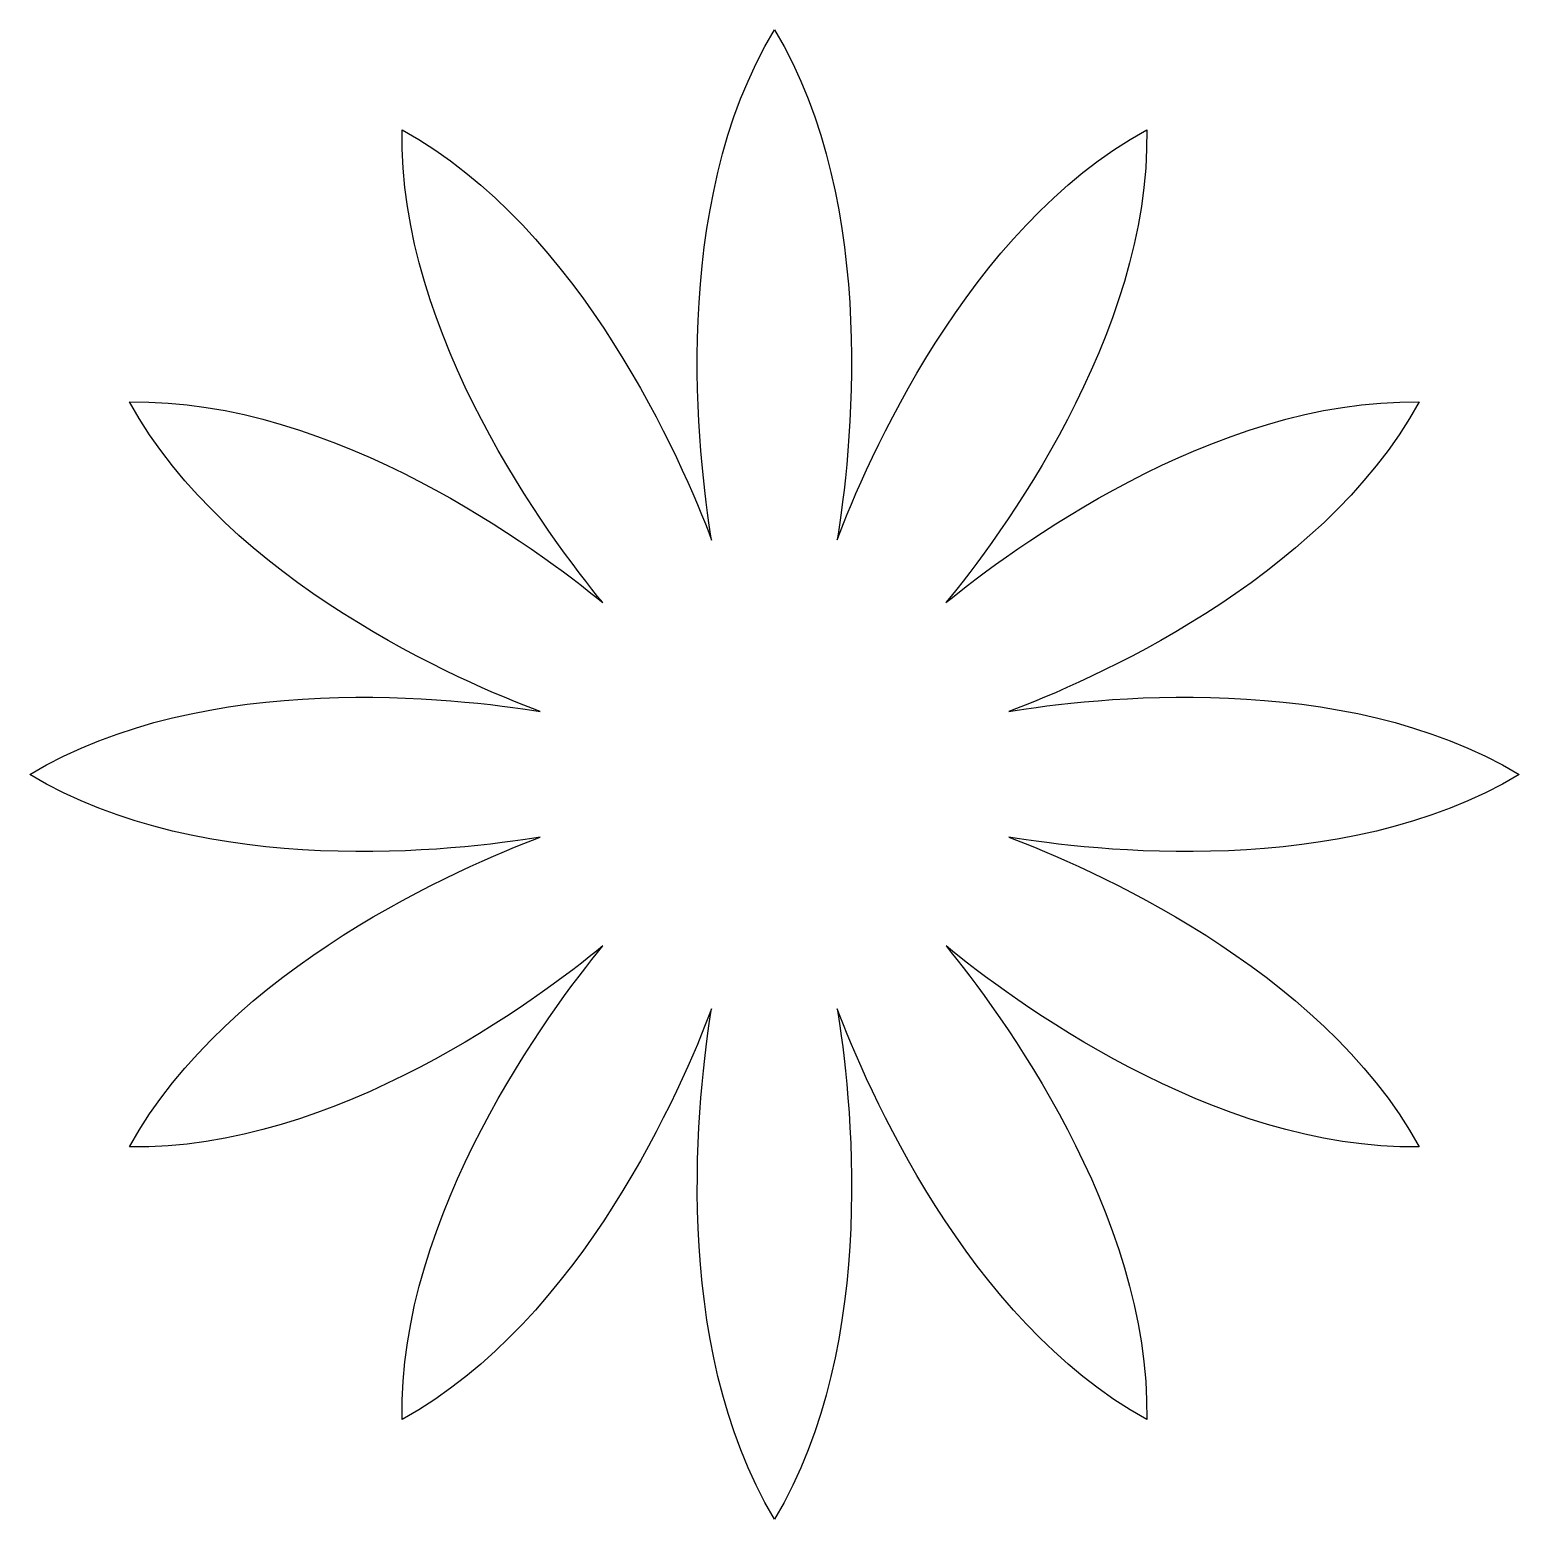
# Model space of a CAD drawing. Header units: centimetres. Extents: x -10 to 10, y -10 to 10.
import ezdxf

# ---------------------------------------------------------------- set-up
doc = ezdxf.new("R2010")
doc.units = ezdxf.units.CM
doc.header["$MEASUREMENT"] = 0
doc.layers.add('Camada 1', color=7, linetype='Continuous')

msp = doc.modelspace()

# ---------------------------------------------------------------- linework, layer by layer
at = {"layer": 'Camada 1'}
msp.add_open_spline([(3.13605, -0.83799), (4.21637, -1.01695), (7.6046, -1.42248), (9.9601, 0), (9.9601, 0), (7.60459, 1.42404), (4.21637, 1.02171), (3.13605, 0.84272), (3.13605, 0.84272), (4.1625, 1.22922), (7.29575, 2.5709), (8.62319, 4.9826), (8.62319, 4.9826), (5.87327, 5.03411), (3.14393, 2.99227), (2.29332, 2.29846), (2.29332, 2.29846), (2.99029, 3.14433), (5.03211, 5.876), (4.97827, 8.62356), (4.97827, 8.62356), (2.56892, 7.29847), (1.22566, 4.16446), (0.83754, 3.13957), (0.83754, 3.13957), (1.01494, 4.21992), (1.42047, 7.60738), (-0.0004, 9.9605), (-0.0004, 9.9605), (-1.42444, 7.60738), (-1.01891, 4.21991), (-0.84151, 3.13642), (-0.84151, 3.13642), (-1.22643, 4.16128), (-2.57128, 7.29612), (-4.98145, 8.62356), (-4.98145, 8.62356), (-5.03373, 5.87602), (-2.99107, 3.14118), (-2.29648, 2.29846), (-2.29648, 2.29846), (-3.14235, 2.99228), (-5.87725, 5.03412), (-8.62632, 4.9826), (-8.62632, 4.9826), (-7.29732, 2.5709), (-4.16171, 1.22763), (-3.136, 0.84272), (-3.136, 0.84272), (-4.21873, 1.01854), (-7.60463, 1.42404), (-9.96011, 0), (-9.96011, 0), (-7.60545, -1.42248), (-4.21873, -1.01695), (-3.13603, -0.83799), (-3.13603, -0.83799), (-4.16248, -1.22605), (-7.29732, -2.56934), (-8.62635, -4.97872), (-8.62635, -4.97872), (-5.87728, -5.03574), (-3.14315, -2.98916), (-2.29651, -2.29373), (-2.29651, -2.29373), (-2.99348, -3.14122), (-5.03373, -5.87685), (-4.98148, -8.62838), (-4.98148, -8.62838), (-2.57134, -7.29462), (-1.22728, -4.15973), (-0.84154, -3.1333), (-0.84154, -3.1333), (-1.01894, -4.21994), (-1.42212, -7.60193), (-0.00043, -9.96053), (-0.00043, -9.96053), (1.42044, -7.6019), (1.01658, -4.21994), (0.83912, -3.1333), (0.83912, -3.1333), (1.22718, -4.15975), (2.56889, -7.29461), (4.97821, -8.62838), (4.97821, -8.62838), (5.03367, -5.87685), (2.99024, -3.14121), (2.29481, -2.29373), (2.29481, -2.29373), (3.14388, -2.98916), (5.87322, -5.03413), (8.62314, -4.97872), (8.62314, -4.97872), (7.29575, -2.56932), (4.1625, -1.22605), (3.13605, -0.83799)], degree=3, knots=[0, 0, 0, 0, 0.04, 0.04, 0.04, 0.04, 0.08, 0.08, 0.08, 0.08, 0.12, 0.12, 0.12, 0.12, 0.16, 0.16, 0.16, 0.16, 0.2, 0.2, 0.2, 0.2, 0.24, 0.24, 0.24, 0.24, 0.28, 0.28, 0.28, 0.28, 0.32, 0.32, 0.32, 0.32, 0.36, 0.36, 0.36, 0.36, 0.4, 0.4, 0.4, 0.4, 0.44, 0.44, 0.44, 0.44, 0.48, 0.48, 0.48, 0.48, 0.52, 0.52, 0.52, 0.52, 0.56, 0.56, 0.56, 0.56, 0.6, 0.6, 0.6, 0.6, 0.64, 0.64, 0.64, 0.64, 0.68, 0.68, 0.68, 0.68, 0.72, 0.72, 0.72, 0.72, 0.76, 0.76, 0.76, 0.76, 0.8, 0.8, 0.8, 0.8, 0.84, 0.84, 0.84, 0.84, 0.88, 0.88, 0.88, 0.88, 0.92, 0.92, 0.92, 0.92, 1, 1, 1, 1], dxfattribs=at)

doc.saveas('drawing.dxf')
